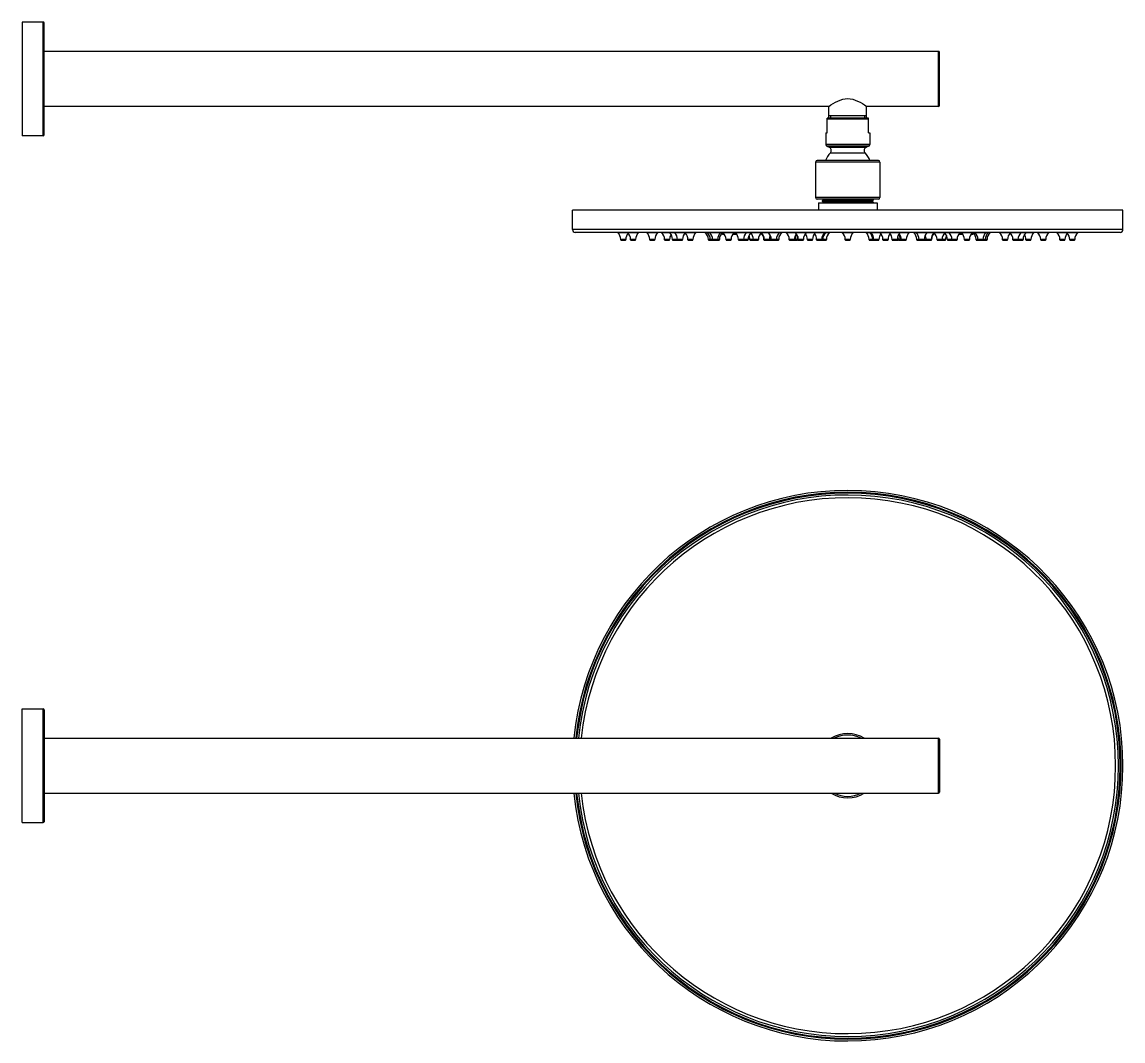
# Model space of a CAD drawing. Header units: millimetres. Extents: x 163 to 1136, y 436 to 991.
# Drawn here: x 536 to 1136, y 436 to 991 of the extents above; entities that cross this region are included whole.
import ezdxf

# ---------------------------------------------------------------- set-up
doc = ezdxf.new("R2010")
doc.units = ezdxf.units.MM
doc.header["$LTSCALE"] = 77.505185
doc.layers.add('00_COMPONENTI', color=7, linetype='CONTINUOUS')

msp = doc.modelspace()

# ---------------------------------------------------------------- linework, layer by layer
at = {"layer": '00_COMPONENTI', "color": 7, "linetype": 'Continuous'}
for p, q in [((536.15, 990.83), (536.15, 928.83)), ((547.65, 990.83), (536.15, 990.83)), ((548.15, 929.33), (548.15, 990.33)), ((1035.65, 974.83), (548.15, 974.83)), ((1036.15, 945.33), (1036.15, 974.33)), ((975.7, 944.83), (548.15, 944.83)), ((975.7, 944.83), (975.77, 944.88)), ((975.85, 938.43), (975.85, 944.94)), ((996.45, 938.43), (996.45, 944.94)), ((996.52, 944.88), (996.6, 944.83)), ((1035.65, 944.83), (996.6, 944.83)), ((997.4, 938.43), (974.9, 938.43)), ((974.9, 930.43), (974.9, 938.43)), ((996.45, 939.63), (975.85, 939.63)), ((997.4, 930.43), (997.4, 938.43)), ((974.15, 930.43), (974.9, 930.43)), ((974.15, 930.43), (974.15, 924.16)), ((997.4, 930.43), (998.15, 930.43)), ((998.15, 930.43), (998.15, 924.16)), ((547.65, 928.83), (536.15, 928.83)), ((974.76, 923.24), (975.98, 922.72)), ((997.54, 923.24), (996.31, 922.72)), ((968.65, 914.54), (968.65, 895.14)), ((1002.85, 915.34), (969.45, 915.34)), ((1003.65, 914.54), (1003.65, 895.14)), ((1002.85, 894.34), (969.45, 894.34)), ((972.61, 894.34), (973.1, 894.08)), ((973.1, 894.08), (973.1, 893.86)), ((1000.04, 894.09), (999.56, 894.34)), ((1000.05, 894.08), (1000.04, 894.09)), ((1000.05, 894.08), (1000.05, 893.86)), ((1136.15, 888.23), (836.15, 888.23)), ((836.15, 877.73), (836.15, 888.23)), ((970.14, 892.23), (1002.15, 892.23)), ((970.14, 892.23), (970.14, 888.23)), ((973.1, 893.86), (972.25, 893.42)), ((972.25, 893.41), (972.25, 893.42)), ((972.25, 893.41), (972.25, 893.19)), ((972.25, 893.19), (972.25, 893.18)), ((972.25, 893.18), (973.1, 892.74)), ((973.11, 892.53), (972.54, 892.23)), ((973.11, 893.86), (973.1, 893.86)), ((973.1, 892.74), (973.1, 892.74)), ((973.1, 892.74), (973.1, 892.52)), ((999.18, 893.41), (999.19, 893.41)), ((999.18, 893.4), (999.18, 893.41)), ((999.19, 893.41), (1000.04, 893.85)), ((999.19, 893.19), (999.19, 893.41)), ((1000.04, 892.75), (999.19, 893.19)), ((999.19, 893.19), (999.19, 893.19)), ((999.5, 892.23), (1000.04, 892.51)), ((1000.05, 893.86), (1000.04, 893.85)), ((1000.05, 892.74), (1000.04, 892.75)), ((1000.05, 892.74), (1000.05, 892.52)), ((1002.14, 892.23), (1002.14, 888.23)), ((1002.15, 892.23), (1002.15, 888.23)), ((1136.15, 877.73), (1136.15, 888.23)), ((1134.65, 876.23), (837.65, 876.23)), ((862.45, 872.18), (862.45, 872.33)), ((862.75, 871.88), (864.89, 871.88)), ((865.2, 872.18), (865.2, 872.33)), ((867.79, 872.18), (867.79, 872.33)), ((868.09, 871.88), (870.24, 871.88)), ((870.54, 872.18), (870.54, 872.33)), ((878.25, 872.18), (878.25, 872.33)), ((878.55, 871.88), (880.7, 871.88)), ((881, 872.18), (881, 872.33)), ((886.31, 872.18), (886.31, 872.33)), ((886.61, 871.88), (888.76, 871.88)), ((889.06, 872.18), (889.06, 872.33)), ((890.62, 872.18), (890.62, 872.33)), ((890.92, 871.88), (893.07, 871.88)), ((893.36, 872.18), (893.36, 872.33)), ((893.67, 871.88), (895.81, 871.88)), ((896.11, 872.18), (896.11, 872.33)), ((899.03, 872.18), (899.03, 872.33)), ((899.33, 871.88), (901.48, 871.88)), ((901.78, 872.18), (901.78, 872.33)), ((910.18, 872.18), (910.18, 872.33)), ((910.48, 871.88), (911.5, 871.88)), ((911.2, 872.18), (911.2, 872.33)), ((911.5, 871.88), (912.64, 871.88)), ((912.47, 872.18), (912.47, 872.33)), ((912.77, 871.88), (915.89, 871.88)), ((915.22, 872.18), (915.22, 872.33)), ((916.19, 872.18), (916.19, 872.33)), ((917.75, 875.53), (917.75, 875.93)), ((918.05, 875.23), (918.84, 875.23)), ((919.82, 872.18), (919.82, 872.33)), ((920.12, 871.88), (922.27, 871.88)), ((922.57, 872.18), (922.57, 872.33)), ((923.55, 875.23), (925.6, 875.23)), ((926.58, 872.18), (926.58, 872.33)), ((926.88, 871.88), (929.03, 871.88)), ((929.04, 871.88), (929.26, 871.88)), ((929.33, 872.18), (929.33, 872.33)), ((929.34, 871.88), (931.48, 871.88)), ((931.79, 872.18), (931.79, 872.33)), ((932.81, 872.18), (932.81, 872.33)), ((933.11, 871.88), (937.19, 871.88)), ((934.74, 872.18), (934.74, 872.33)), ((937.49, 872.18), (937.49, 872.33)), ((940.45, 872.18), (940.45, 872.33)), ((940.69, 872.18), (940.69, 872.33)), ((940.76, 871.88), (940.96, 871.88)), ((940.99, 871.88), (944.79, 871.88)), ((943.44, 872.18), (943.44, 872.33)), ((944.5, 872.18), (944.5, 872.33)), ((944.81, 871.88), (946.95, 871.88)), ((947.01, 871.88), (948.25, 871.88)), ((947.25, 872.18), (947.25, 872.33)), ((948.55, 872.18), (948.55, 872.33)), ((954.27, 872.18), (954.27, 872.33)), ((954.57, 871.88), (957.22, 871.88)), ((957.02, 872.18), (957.02, 872.33)), ((957.22, 871.88), (958.3, 871.88)), ((957.52, 872.18), (957.52, 872.33)), ((958.6, 872.18), (958.6, 872.33)), ((958.79, 872.18), (958.79, 872.33)), ((959.09, 871.88), (961.65, 871.88)), ((959.2, 872.18), (959.2, 872.33)), ((961.95, 872.18), (961.95, 872.33)), ((964.19, 872.18), (964.19, 872.33)), ((964.49, 871.88), (966.64, 871.88)), ((966.94, 872.18), (966.94, 872.33)), ((969.18, 872.18), (969.18, 872.33)), ((969.48, 871.88), (974.23, 871.88)), ((971.93, 872.18), (971.93, 872.33)), ((971.99, 872.18), (971.99, 872.33)), ((972.13, 872.18), (972.13, 872.33)), ((972.52, 872.18), (972.52, 872.33)), ((974.53, 872.18), (974.53, 872.33)), ((984.77, 872.18), (984.77, 872.33)), ((985.07, 871.88), (987.22, 871.88)), ((987.52, 872.18), (987.52, 872.33)), ((997.76, 872.18), (997.76, 872.33)), ((998.06, 871.88), (1000.07, 871.88)), ((999.77, 872.18), (999.77, 872.33)), ((1000.07, 871.88), (1002.81, 871.88)), ((1000.16, 872.18), (1000.16, 872.33)), ((1000.3, 872.18), (1000.3, 872.33)), ((1000.36, 872.18), (1000.36, 872.33)), ((1003.11, 872.18), (1003.11, 872.33)), ((1005.35, 872.18), (1005.35, 872.33)), ((1005.65, 871.88), (1007.8, 871.88)), ((1008.1, 872.18), (1008.1, 872.33)), ((1010.34, 872.18), (1010.34, 872.33)), ((1010.64, 871.88), (1013.2, 871.88)), ((1013.09, 872.18), (1013.09, 872.33)), ((1013.5, 872.18), (1013.5, 872.33)), ((1013.7, 872.18), (1013.7, 872.33)), ((1014, 871.88), (1017.73, 871.88)), ((1014.77, 872.18), (1014.77, 872.33)), ((1015.28, 872.18), (1015.28, 872.33)), ((1018.03, 872.18), (1018.03, 872.33)), ((1023.74, 872.18), (1023.74, 872.33)), ((1024.04, 871.88), (1025.28, 871.88)), ((1025.04, 872.18), (1025.04, 872.33)), ((1025.34, 871.88), (1027.49, 871.88)), ((1027.5, 871.88), (1031.31, 871.88)), ((1027.79, 872.18), (1027.79, 872.33)), ((1028.86, 872.18), (1028.86, 872.33)), ((1031.32, 871.88), (1031.54, 871.88)), ((1031.61, 872.18), (1031.61, 872.33)), ((1031.84, 872.18), (1031.84, 872.33)), ((1034.8, 872.18), (1034.8, 872.33)), ((1035.1, 871.88), (1039.18, 871.88)), ((1037.55, 872.18), (1037.55, 872.33)), ((1039.48, 872.18), (1039.48, 872.33)), ((1040.51, 872.18), (1040.51, 872.33)), ((1040.81, 871.88), (1042.96, 871.88)), ((1042.96, 872.18), (1042.96, 872.33)), ((1043.03, 871.88), (1043.24, 871.88)), ((1043.26, 871.88), (1045.41, 871.88)), ((1045.71, 872.18), (1045.71, 872.33)), ((1046.69, 875.23), (1048.75, 875.23)), ((1049.72, 872.18), (1049.72, 872.33)), ((1050.02, 871.88), (1052.17, 871.88)), ((1052.47, 872.18), (1052.47, 872.33)), ((1053.45, 875.23), (1054.25, 875.23)), ((1054.55, 875.53), (1054.55, 875.93)), ((1056.1, 872.18), (1056.1, 872.33)), ((1056.4, 871.88), (1059.52, 871.88)), ((1057.07, 872.18), (1057.07, 872.33)), ((1059.64, 871.88), (1060.79, 871.88)), ((1059.82, 872.18), (1059.82, 872.33)), ((1060.85, 871.88), (1061.81, 871.88)), ((1061.09, 872.18), (1061.09, 872.33)), ((1062.11, 872.18), (1062.11, 872.33)), ((1070.51, 872.18), (1070.51, 872.33)), ((1070.81, 871.88), (1072.96, 871.88)), ((1073.26, 872.18), (1073.26, 872.33)), ((1076.18, 872.18), (1076.18, 872.33)), ((1076.48, 871.88), (1078.63, 871.88)), ((1078.93, 872.18), (1078.93, 872.33)), ((1079.23, 871.88), (1081.37, 871.88)), ((1081.68, 872.18), (1081.68, 872.33)), ((1083.23, 872.18), (1083.23, 872.33)), ((1083.53, 871.88), (1085.68, 871.88)), ((1085.98, 872.18), (1085.98, 872.33)), ((1091.29, 872.18), (1091.29, 872.33)), ((1091.59, 871.88), (1093.74, 871.88)), ((1094.04, 872.18), (1094.04, 872.33)), ((1101.75, 872.18), (1101.75, 872.33)), ((1102.05, 871.88), (1104.2, 871.88)), ((1104.5, 872.18), (1104.5, 872.33)), ((1107.1, 872.18), (1107.1, 872.33)), ((1107.4, 871.88), (1109.55, 871.88)), ((1109.85, 872.18), (1109.85, 872.33)), ((536.15, 554.59), (536.15, 616.59)), ((536.15, 616.59), (547.65, 616.59)), ((548.15, 616.09), (548.15, 555.09)), ((548.15, 600.59), (1035.65, 600.59)), ((1036.15, 600.09), (1036.15, 571.09)), ((548.15, 570.59), (1035.65, 570.59)), ((536.15, 554.59), (547.65, 554.59))]:
    msp.add_line(p, q, dxfattribs=at)
at = {"layer": '00_COMPONENTI', "color": 9, "linetype": 'Continuous'}
for p, q in [((547.65, 928.83), (547.65, 990.83)), ((1035.65, 944.83), (1035.65, 974.83)), ((997.4, 937.93), (974.9, 937.93)), ((998.15, 924.16), (974.15, 924.16)), ((997.54, 923.24), (974.76, 923.24)), ((975.98, 922.72), (996.31, 922.72)), ((976.66, 919.52), (995.64, 919.52)), ((1003.65, 914.54), (968.65, 914.54)), ((1003.65, 895.14), (968.65, 895.14)), ((998.66, 892.23), (999.03, 892.44)), ((1136.15, 877.73), (836.15, 877.73)), ((872.16, 876.01), (860.83, 876.01)), ((882.62, 876.01), (876.63, 876.01)), ((903.4, 876.01), (884.7, 876.01)), ((917.81, 876.01), (908.56, 876.01)), ((924.19, 876.01), (918.2, 876.01)), ((950.17, 876.01), (924.96, 876.01)), ((974.14, 876.01), (952.65, 876.01)), ((976.15, 876.01), (974.15, 876.01)), ((989.14, 876.01), (983.15, 876.01)), ((1019.64, 876.01), (996.14, 876.01)), ((1047.33, 876.01), (1022.12, 876.01)), ((1054.09, 876.01), (1048.11, 876.01)), ((1063.73, 876.01), (1054.48, 876.01)), ((1087.6, 876.01), (1068.89, 876.01)), ((1095.66, 876.01), (1089.67, 876.01)), ((1111.47, 876.01), (1100.13, 876.01)), ((865.2, 872.33), (862.45, 872.33)), ((862.45, 872.18), (865.2, 872.18)), ((870.54, 872.33), (867.79, 872.33)), ((867.79, 872.18), (870.54, 872.18)), ((881, 872.33), (878.25, 872.33)), ((878.25, 872.18), (881, 872.18)), ((889.06, 872.33), (886.31, 872.33)), ((886.31, 872.18), (889.06, 872.18)), ((896.11, 872.33), (890.62, 872.33)), ((890.62, 872.18), (893.36, 872.18)), ((893.36, 872.18), (896.11, 872.18)), ((901.78, 872.33), (899.03, 872.33)), ((899.03, 872.18), (901.78, 872.18)), ((916.19, 872.33), (910.18, 872.33)), ((910.18, 872.18), (911.17, 872.18)), ((911.2, 872.18), (915.22, 872.18)), ((915.24, 872.18), (916.19, 872.18)), ((917.75, 875.53), (918.6, 875.53)), ((922.57, 872.33), (919.82, 872.33)), ((919.82, 872.18), (922.57, 872.18)), ((923.79, 875.53), (925.36, 875.53)), ((929.33, 872.33), (926.58, 872.33)), ((926.58, 872.18), (929.33, 872.18)), ((931.79, 872.33), (929.39, 872.33)), ((929.39, 872.18), (931.79, 872.18)), ((937.49, 872.33), (932.81, 872.33)), ((932.81, 872.18), (937.49, 872.18)), ((940.67, 872.33), (940.45, 872.33)), ((940.45, 872.18), (940.67, 872.18)), ((948.55, 872.33), (940.69, 872.33)), ((940.69, 872.18), (948.55, 872.18)), ((958.6, 872.33), (954.27, 872.33)), ((954.27, 872.18), (958.6, 872.18)), ((961.95, 872.33), (958.79, 872.33)), ((958.79, 872.18), (961.95, 872.18)), ((966.94, 872.33), (964.19, 872.33)), ((964.19, 872.18), (966.94, 872.18)), ((974.53, 872.33), (969.18, 872.33)), ((969.18, 872.18), (971.93, 872.18)), ((971.95, 872.18), (974.53, 872.18)), ((987.52, 872.33), (984.77, 872.33)), ((984.77, 872.18), (987.52, 872.18)), ((1000.35, 872.33), (997.76, 872.33)), ((997.76, 872.18), (1003.11, 872.18)), ((1003.11, 872.33), (1000.36, 872.33)), ((1008.1, 872.33), (1005.35, 872.33)), ((1005.35, 872.18), (1008.1, 872.18)), ((1013.5, 872.33), (1010.34, 872.33)), ((1010.34, 872.18), (1013.5, 872.18)), ((1018.03, 872.33), (1013.7, 872.33)), ((1013.7, 872.18), (1018.03, 872.18)), ((1031.84, 872.33), (1023.74, 872.33)), ((1023.74, 872.18), (1031.61, 872.18)), ((1031.62, 872.18), (1031.84, 872.18)), ((1039.48, 872.33), (1034.8, 872.33)), ((1034.8, 872.18), (1039.48, 872.18)), ((1042.9, 872.33), (1040.51, 872.33)), ((1040.51, 872.18), (1042.9, 872.18)), ((1045.71, 872.33), (1042.96, 872.33)), ((1042.96, 872.18), (1045.71, 872.18)), ((1046.94, 875.53), (1048.5, 875.53)), ((1052.47, 872.33), (1049.72, 872.33)), ((1049.72, 872.18), (1052.47, 872.18)), ((1053.7, 875.53), (1054.55, 875.53)), ((1062.11, 872.33), (1056.1, 872.33)), ((1056.1, 872.18), (1061.09, 872.18)), ((1061.13, 872.18), (1062.11, 872.18)), ((1073.26, 872.33), (1070.51, 872.33)), ((1070.51, 872.18), (1073.26, 872.18)), ((1081.68, 872.33), (1076.18, 872.33)), ((1076.18, 872.18), (1078.93, 872.18)), ((1078.93, 872.18), (1081.68, 872.18)), ((1085.98, 872.33), (1083.23, 872.33)), ((1083.23, 872.18), (1085.98, 872.18)), ((1094.04, 872.33), (1091.29, 872.33)), ((1091.29, 872.18), (1094.04, 872.18)), ((1104.5, 872.33), (1101.75, 872.33)), ((1101.75, 872.18), (1104.5, 872.18)), ((1109.85, 872.33), (1107.1, 872.33)), ((1107.1, 872.18), (1109.85, 872.18)), ((547.65, 554.59), (547.65, 616.59)), ((1035.65, 570.59), (1035.65, 600.59))]:
    msp.add_line(p, q, dxfattribs=at)
at = {"layer": '00_COMPONENTI', "color": 2, "linetype": 'Continuous'}
for p, q in [((976.85, 938.43), (976.85, 939.63)), ((995.45, 938.43), (995.45, 939.63))]:
    msp.add_line(p, q, dxfattribs=at)
at = {"layer": '00_COMPONENTI', "color": 7, "linetype": 'Continuous'}
for centre, radius, start, end in [((547.65, 990.33), 0.5, 0, 90), ((1035.65, 974.33), 0.5, 0, 90), ((1035.65, 945.33), 0.5, 270, 360), ((547.65, 929.33), 0.5, 270, 360), ((975.15, 924.16), 1, 180, 247), ((997.15, 924.16), 1, 293, 360), ((986.15, 910.63), 13, 136.88639, 158.77075), ((975.2, 920.88), 2, 316.88639, 67), ((997.1, 920.88), 2, 113, 223.11361), ((986.15, 910.63), 13, 21.22925, 43.11361), ((969.45, 914.54), 0.8, 90, 180), ((1002.85, 914.54), 0.8, 0, 90), ((969.45, 895.14), 0.8, 180, 270), ((1002.85, 895.14), 0.8, 270, 360), ((973.13, 892.49), 0.0401, 115.00609, 117.45812), ((837.65, 877.73), 1.5, 180, 270), ((861.5, 876.75), 1, 211.57611, 227.43862), ((857.45, 872.33), 5, 0, 47.43862), ((866.85, 876.75), 1, 211.57611, 227.43862), ((862.79, 872.33), 5, 0, 47.43862), ((875.54, 872.33), 5, 132.56138, 180), ((871.48, 876.75), 1, 312.56138, 328.42389), ((877.31, 876.75), 1, 211.57611, 227.43862), ((873.25, 872.33), 5, 0, 47.43862), ((886, 872.33), 5, 132.56138, 180), ((881.94, 876.75), 1, 312.56138, 328.42389), ((885.37, 876.75), 1, 211.57611, 227.43862), ((881.31, 872.33), 5, 0, 47.43862), ((889.67, 876.75), 1, 211.57611, 227.43862), ((885.62, 872.33), 5, 0, 47.43862), ((892.42, 876.75), 1, 211.57611, 227.43862), ((888.36, 872.33), 5, 0, 47.43862), ((901.11, 872.33), 5, 132.56138, 180), ((897.06, 876.75), 1, 312.56138, 328.42389), ((906.78, 872.33), 5, 132.56138, 180), ((902.73, 876.75), 1, 312.56138, 328.42389), ((909.24, 876.75), 1, 211.57611, 227.43862), ((905.18, 872.33), 5, 0, 47.43862), ((910.26, 876.75), 1, 211.57611, 227.43862), ((906.2, 872.33), 5, 0, 47.43862), ((911.53, 876.75), 1, 211.57611, 227.43862), ((907.47, 872.33), 5, 0, 47.43862), ((920.22, 872.33), 5, 132.56138, 180), ((921.19, 872.33), 5, 132.56138, 180), ((916.17, 876.75), 1, 312.56138, 328.42389), ((917.13, 876.75), 1, 312.56138, 328.42389), ((918.88, 876.75), 1, 211.57611, 227.43862), ((914.82, 872.33), 5, 0, 47.43862), ((927.57, 872.33), 5, 132.56138, 180), ((923.51, 876.75), 1, 312.56138, 328.42389), ((925.64, 876.75), 1, 211.57611, 227.43862), ((921.58, 872.33), 5, 0, 47.43862), ((934.33, 872.33), 5, 132.56138, 180), ((930.27, 876.75), 1, 312.56138, 328.42389), ((933.8, 876.75), 1, 211.57611, 227.43862), ((929.74, 872.33), 5, 0, 47.43862), ((942.49, 872.33), 5, 132.56138, 180), ((935.69, 872.33), 5, 0, 47.43862), ((938.43, 876.75), 1, 312.56138, 328.42389), ((943.56, 876.75), 1, 211.57611, 227.43862), ((939.5, 872.33), 5, 0, 47.43862), ((952.25, 872.33), 5, 132.56138, 180), ((953.55, 872.33), 5, 132.56138, 180), ((948.2, 876.75), 1, 312.56138, 328.42389), ((949.49, 876.75), 1, 312.56138, 328.42389), ((953.32, 876.75), 1, 211.57611, 227.43862), ((949.27, 872.33), 5, 0, 47.43862), ((958.26, 876.75), 1, 211.57611, 227.43862), ((954.2, 872.33), 5, 0, 47.43862), ((966.95, 872.33), 5, 132.56138, 180), ((962.89, 876.75), 1, 312.56138, 328.42389), ((971.94, 872.33), 5, 132.56138, 180), ((967.88, 876.75), 1, 312.56138, 328.42389), ((976.93, 872.33), 5, 132.56138, 180), ((976.99, 872.33), 5, 132.56138, 180), ((977.13, 872.33), 5, 132.56138, 180), ((977.52, 872.33), 5, 132.56138, 180), ((972.87, 876.75), 1, 312.56138, 328.42389), ((972.93, 876.75), 1, 312.56138, 328.42389), ((973.07, 876.75), 1, 312.56138, 328.42389), ((973.46, 876.75), 1, 312.56138, 328.42389), ((979.53, 872.33), 5, 132.56138, 180), ((975.47, 876.75), 1, 312.56138, 328.42389), ((983.83, 876.75), 1, 211.57611, 227.43862), ((979.77, 872.33), 5, 0, 47.43862), ((992.52, 872.33), 5, 132.56138, 180), ((988.46, 876.75), 1, 312.56138, 328.42389), ((996.82, 876.75), 1, 211.57611, 227.43862), ((992.76, 872.33), 5, 0, 47.43862), ((998.83, 876.75), 1, 211.57611, 227.43862), ((994.77, 872.33), 5, 0, 47.43862), ((999.22, 876.75), 1, 211.57611, 227.43862), ((999.36, 876.75), 1, 211.57611, 227.43862), ((995.16, 872.33), 5, 0, 47.43862), ((999.42, 876.75), 1, 211.57611, 227.43862), ((995.3, 872.33), 5, 0, 47.43862), ((995.36, 872.33), 5, 0, 47.43862), ((1004.41, 876.75), 1, 211.57611, 227.43862), ((1000.35, 872.33), 5, 0, 47.43862), ((1009.4, 876.75), 1, 211.57611, 227.43862), ((1005.34, 872.33), 5, 0, 47.43862), ((1018.09, 872.33), 5, 132.56138, 180), ((1014.04, 876.75), 1, 312.56138, 328.42389), ((1023.03, 872.33), 5, 132.56138, 180), ((1018.97, 876.75), 1, 312.56138, 328.42389), ((1022.8, 876.75), 1, 211.57611, 227.43862), ((1018.74, 872.33), 5, 0, 47.43862), ((1024.1, 876.75), 1, 211.57611, 227.43862), ((1020.04, 872.33), 5, 0, 47.43862), ((1032.79, 872.33), 5, 132.56138, 180), ((1028.73, 876.75), 1, 312.56138, 328.42389), ((1036.61, 872.33), 5, 132.56138, 180), ((1033.86, 876.75), 1, 211.57611, 227.43862), ((1029.8, 872.33), 5, 0, 47.43862), ((1042.55, 872.33), 5, 132.56138, 180), ((1038.49, 876.75), 1, 312.56138, 328.42389), ((1042.02, 876.75), 1, 211.57611, 227.43862), ((1037.96, 872.33), 5, 0, 47.43862), ((1050.71, 872.33), 5, 132.56138, 180), ((1046.65, 876.75), 1, 312.56138, 328.42389), ((1048.78, 876.75), 1, 211.57611, 227.43862), ((1044.72, 872.33), 5, 0, 47.43862), ((1057.47, 872.33), 5, 132.56138, 180), ((1053.41, 876.75), 1, 312.56138, 328.42389), ((1055.16, 876.75), 1, 211.57611, 227.43862), ((1051.1, 872.33), 5, 0, 47.43862), ((1056.13, 876.75), 1, 211.57611, 227.43862), ((1052.07, 872.33), 5, 0, 47.43862), ((1064.82, 872.33), 5, 132.56138, 180), ((1066.09, 872.33), 5, 132.56138, 180), ((1060.76, 876.75), 1, 312.56138, 328.42389), ((1067.11, 872.33), 5, 132.56138, 180), ((1062.03, 876.75), 1, 312.56138, 328.42389), ((1063.05, 876.75), 1, 312.56138, 328.42389), ((1069.57, 876.75), 1, 211.57611, 227.43862), ((1065.51, 872.33), 5, 0, 47.43862), ((1075.24, 876.75), 1, 211.57611, 227.43862), ((1071.18, 872.33), 5, 0, 47.43862), ((1083.93, 872.33), 5, 132.56138, 180), ((1079.87, 876.75), 1, 312.56138, 328.42389), ((1086.68, 872.33), 5, 132.56138, 180), ((1082.62, 876.75), 1, 312.56138, 328.42389), ((1090.98, 872.33), 5, 132.56138, 180), ((1086.92, 876.75), 1, 312.56138, 328.42389), ((1090.35, 876.75), 1, 211.57611, 227.43862), ((1086.29, 872.33), 5, 0, 47.43862), ((1099.04, 872.33), 5, 132.56138, 180), ((1094.98, 876.75), 1, 312.56138, 328.42389), ((1100.81, 876.75), 1, 211.57611, 227.43862), ((1096.75, 872.33), 5, 0, 47.43862), ((1109.5, 872.33), 5, 132.56138, 180), ((1105.44, 876.75), 1, 312.56138, 328.42389), ((1114.85, 872.33), 5, 132.56138, 180), ((1110.79, 876.75), 1, 312.56138, 328.42389), ((1134.65, 877.73), 1.5, 270, 360), ((862.75, 872.18), 0.3, 180, 270), ((864.9, 872.18), 0.3, 270, 360), ((870.2, 872.33), 5, 137.24404, 180), ((868.09, 872.18), 0.3, 180, 270), ((870.24, 872.18), 0.3, 270, 360), ((878.55, 872.18), 0.3, 180, 270), ((880.7, 872.18), 0.3, 270, 360), ((886.61, 872.18), 0.3, 180, 270), ((888.76, 872.18), 0.3, 270, 360), ((894.06, 872.33), 5, 147.76032, 180), ((890.92, 872.18), 0.3, 180, 270), ((893.07, 872.18), 0.3, 270, 360), ((893.66, 872.18), 0.3, 180, 270), ((895.81, 872.18), 0.3, 270, 360), ((894.03, 872.33), 5, 0, 45.12712), ((899.33, 872.18), 0.3, 180, 270), ((901.48, 872.18), 0.3, 270, 360), ((910.48, 872.18), 0.3, 180, 270), ((911.5, 872.18), 0.3, 180, 270), ((912.77, 872.18), 0.3, 180, 270), ((914.92, 872.18), 0.3, 270, 360), ((915.89, 872.18), 0.3, 270, 360), ((918.05, 875.53), 0.3, 180, 270), ((920.12, 872.18), 0.3, 180, 270), ((922.27, 872.18), 0.3, 270, 360), ((926.88, 872.18), 0.3, 180, 270), ((929.03, 872.18), 0.3, 270, 360), ((929.34, 872.18), 0.3, 239.33364, 270), ((931.49, 872.18), 0.3, 270, 360), ((936.79, 872.33), 5, 134.79549, 180), ((927.81, 872.33), 5, 0, 25.04216), ((933.11, 872.18), 0.3, 180, 270), ((935.04, 872.18), 0.3, 180, 270), ((937.19, 872.18), 0.3, 270, 360), ((935.45, 872.33), 5, 0, 45.43414), ((940.75, 872.18), 0.3, 180, 270), ((940.99, 872.18), 0.3, 180, 270), ((943.14, 872.18), 0.3, 270, 360), ((948.44, 872.33), 5, 154.34873, 180), ((944.8, 872.18), 0.3, 180, 270), ((946.95, 872.18), 0.3, 270, 360), ((948.25, 872.18), 0.3, 270, 360), ((954.57, 872.18), 0.3, 180, 270), ((956.72, 872.18), 0.3, 270, 360), ((962.02, 872.33), 5, 142.08001, 180), ((957.22, 872.18), 0.3, 270, 360), ((962.52, 872.33), 5, 146.64249, 180), ((958.3, 872.18), 0.3, 270, 360), ((963.6, 872.33), 5, 160.98824, 180), ((953.79, 872.33), 5, 0, 8.13476), ((959.09, 872.18), 0.3, 180, 270), ((959.5, 872.18), 0.3, 180, 270), ((961.65, 872.18), 0.3, 270, 360), ((959.19, 872.33), 5, 0, 40.14844), ((964.49, 872.18), 0.3, 180, 270), ((966.64, 872.18), 0.3, 270, 360), ((964.18, 872.33), 5, 0, 40.14844), ((969.48, 872.18), 0.3, 180, 270), ((971.63, 872.18), 0.3, 270, 360), ((971.69, 872.18), 0.3, 270, 360), ((971.83, 872.18), 0.3, 270, 360), ((972.22, 872.18), 0.3, 270, 360), ((974.23, 872.18), 0.3, 270, 360), ((985.07, 872.18), 0.3, 180, 270), ((987.22, 872.18), 0.3, 270, 360), ((998.06, 872.18), 0.3, 180, 270), ((1000.07, 872.18), 0.3, 180, 270), ((1000.46, 872.18), 0.3, 180, 270), ((1000.6, 872.18), 0.3, 180, 270), ((1000.66, 872.18), 0.3, 180, 270), ((1002.81, 872.18), 0.3, 270, 360), ((1008.11, 872.33), 5, 139.85156, 180), ((1005.65, 872.18), 0.3, 180, 270), ((1007.8, 872.18), 0.3, 270, 360), ((1013.1, 872.33), 5, 139.85156, 180), ((1010.64, 872.18), 0.3, 180, 270), ((1012.79, 872.18), 0.3, 270, 360), ((1013.2, 872.18), 0.3, 270, 360), ((1008.7, 872.33), 5, 0, 19.01176), ((1018.5, 872.33), 5, 171.86524, 180), ((1014, 872.18), 0.3, 180, 270), ((1009.77, 872.33), 5, 0, 33.35751), ((1010.28, 872.33), 5, 0, 37.91999), ((1015.07, 872.18), 0.3, 180, 270), ((1015.58, 872.18), 0.3, 180, 270), ((1017.73, 872.18), 0.3, 270, 360), ((1024.04, 872.18), 0.3, 180, 270), ((1025.34, 872.18), 0.3, 180, 270), ((1027.49, 872.18), 0.3, 270, 360), ((1023.86, 872.33), 5, 0, 25.65127), ((1029.16, 872.18), 0.3, 180, 270), ((1031.31, 872.18), 0.3, 270, 360), ((1031.54, 872.18), 0.3, 270, 360), ((1036.84, 872.33), 5, 134.56586, 180), ((1035.1, 872.18), 0.3, 180, 270), ((1037.25, 872.18), 0.3, 270, 360), ((1035.51, 872.33), 5, 0, 45.20451), ((1039.18, 872.18), 0.3, 270, 360), ((1044.48, 872.33), 5, 154.95784, 180), ((1040.81, 872.18), 0.3, 180, 270), ((1043.26, 872.18), 0.3, 180, 270), ((1042.96, 872.18), 0.3, 270, 300.66636), ((1045.41, 872.18), 0.3, 270, 360), ((1050.02, 872.18), 0.3, 180, 270), ((1052.17, 872.18), 0.3, 270, 360), ((1054.25, 875.53), 0.3, 270, 360), ((1056.4, 872.18), 0.3, 180, 270), ((1057.37, 872.18), 0.3, 180, 270), ((1059.52, 872.18), 0.3, 270, 360), ((1060.79, 872.18), 0.3, 270, 360), ((1061.81, 872.18), 0.3, 270, 360), ((1070.81, 872.18), 0.3, 180, 270), ((1072.96, 872.18), 0.3, 270, 360), ((1078.26, 872.33), 5, 134.87288, 180), ((1076.48, 872.18), 0.3, 180, 270), ((1078.63, 872.18), 0.3, 270, 360), ((1079.23, 872.18), 0.3, 180, 270), ((1081.38, 872.18), 0.3, 270, 360), ((1078.23, 872.33), 5, 0, 32.23968), ((1083.53, 872.18), 0.3, 180, 270), ((1085.68, 872.18), 0.3, 270, 360), ((1091.59, 872.18), 0.3, 180, 270), ((1093.74, 872.18), 0.3, 270, 360), ((1102.05, 872.18), 0.3, 180, 270), ((1104.2, 872.18), 0.3, 270, 360), ((1102.1, 872.33), 5, 0, 42.75596), ((1107.4, 872.18), 0.3, 180, 270), ((1109.55, 872.18), 0.3, 270, 360), ((986.15, 585.59), 150, 185.75662, 174.24338), ((986.15, 585.59), 149, 185.79191, 174.20809), ((986.15, 585.59), 147.5, 185.84485, 174.15515), ((547.65, 616.09), 0.5, 0, 90), ((986.15, 585.59), 17.5, 59.00498, 120.99502), ((1035.65, 600.09), 0.5, 0, 90), ((986.15, 585.59), 17.5, 239.00498, 300.99502), ((1035.65, 571.09), 0.5, 270, 360), ((547.65, 555.09), 0.5, 270, 360)]:
    msp.add_arc(centre, radius, start, end, dxfattribs=at)
at = {"layer": '00_COMPONENTI', "color": 9, "linetype": 'Continuous'}
for radius, start, end in [(148.5, 185.81023, 174.18977), (146, 185.90948, 174.09052), (16.7, 63.97635, 116.02365), (16.7, 243.97635, 296.02365)]:
    msp.add_arc((986.15, 585.59), radius, start, end, dxfattribs=at)
at = {"layer": '00_COMPONENTI', "color": 7, "linetype": 'Continuous'}
for points, knots in [([(975.77, 944.88), (978.83, 947.01), (986.14, 951.13), (993.46, 947.01), (996.52, 944.88)], [0, 0, 0, 0, 0.499883, 1, 1, 1, 1]), ([(973.1, 894.08), (973.1, 894.08), (973.11, 894.09), (973.12, 894.09), (973.15, 894.1), (973.19, 894.11), (973.26, 894.11), (973.34, 894.12), (973.44, 894.13), (973.56, 894.14), (973.69, 894.14), (973.85, 894.15), (974.08, 894.16), (974.43, 894.18), (974.88, 894.19), (975.41, 894.21), (975.99, 894.22), (976.63, 894.24), (977.32, 894.26), (978.06, 894.27), (978.85, 894.29), (979.98, 894.31), (980.84, 894.33), (981.43, 894.34)], [0, 0, 0, 0, 0.000552, 0.001503, 0.004929, 0.010497, 0.018238, 0.028163, 0.040256, 0.054493, 0.070848, 0.089294, 0.109804, 0.156911, 0.211952, 0.274658, 0.344629, 0.421439, 0.504662, 0.593873, 0.688585, 0.788229, 1, 1, 1, 1]), ([(973.11, 893.86), (973.12, 893.87), (973.14, 893.87), (973.17, 893.88), (973.23, 893.89), (973.3, 893.89), (973.38, 893.9), (973.52, 893.91), (973.74, 893.92), (974.04, 893.94), (974.4, 893.95), (974.82, 893.97), (975.29, 893.98), (975.82, 894), (976.61, 894.02), (977.72, 894.04), (979.16, 894.07), (980.73, 894.1), (982.41, 894.13), (984.16, 894.16), (985.95, 894.19), (988.31, 894.23), (991.1, 894.27), (993.29, 894.31), (994.32, 894.34)], [0, 0, 0, 0, 0.001091, 0.002893, 0.005421, 0.008679, 0.012666, 0.017376, 0.02893, 0.043276, 0.060347, 0.080078, 0.102388, 0.127159, 0.154257, 0.214912, 0.283254, 0.357935, 0.437524, 0.520522, 0.605315, 0.690282, 0.854284, 1, 1, 1, 1]), ([(986.15, 893.75), (987.05, 893.76), (988.4, 893.78), (990.17, 893.81), (991.45, 893.83), (992.68, 893.85), (993.84, 893.87), (994.94, 893.89), (995.94, 893.91), (996.86, 893.93), (997.55, 893.95), (998.06, 893.97), (998.4, 893.98), (998.7, 893.99), (998.98, 894), (999.22, 894.01), (999.44, 894.02), (999.62, 894.03), (999.77, 894.04), (999.87, 894.05), (999.94, 894.05), (999.98, 894.06), (1000.01, 894.06), (1000.03, 894.07), (1000.04, 894.07), (1000.05, 894.08), (1000.05, 894.08)], [0, 0, 0, 0, 0.19498, 0.29012, 0.382468, 0.471133, 0.555262, 0.634045, 0.706725, 0.7726, 0.831038, 0.85729, 0.881478, 0.903544, 0.923434, 0.941103, 0.956507, 0.96961, 0.980383, 0.988802, 0.992124, 0.994853, 0.996991, 0.998541, 0.999519, 1, 1, 1, 1]), ([(972.25, 893.42), (972.26, 893.42), (972.27, 893.42), (972.29, 893.43), (972.32, 893.43), (972.38, 893.44), (972.47, 893.45), (972.6, 893.46), (972.76, 893.47), (972.96, 893.48), (973.18, 893.49), (973.44, 893.5), (973.72, 893.51), (974.16, 893.53), (974.77, 893.54), (975.58, 893.56), (976.49, 893.58), (977.5, 893.6), (978.58, 893.62), (979.73, 893.64), (981.37, 893.67), (983.52, 893.71), (985.26, 893.73), (986.15, 893.75)], [0, 0, 0, 0, 0.001069, 0.002695, 0.004887, 0.007649, 0.014886, 0.024397, 0.036165, 0.050163, 0.066361, 0.084722, 0.105203, 0.127758, 0.178875, 0.2376, 0.30339, 0.375635, 0.453666, 0.536761, 0.624149, 0.808534, 1, 1, 1, 1]), ([(986.15, 893.52), (985.24, 893.51), (983.9, 893.49), (982.12, 893.46), (980.84, 893.44), (979.61, 893.42), (978.45, 893.4), (977.36, 893.38), (976.35, 893.36), (975.44, 893.34), (974.74, 893.32), (974.23, 893.3), (973.9, 893.29), (973.59, 893.28), (973.31, 893.27), (973.07, 893.26), (972.86, 893.25), (972.67, 893.24), (972.52, 893.23), (972.42, 893.22), (972.35, 893.22), (972.32, 893.21), (972.29, 893.21), (972.27, 893.2), (972.25, 893.2), (972.25, 893.19), (972.25, 893.19)], [0, 0, 0, 0, 0.19498, 0.29012, 0.382468, 0.471133, 0.555262, 0.634045, 0.706725, 0.7726, 0.831038, 0.85729, 0.881478, 0.903544, 0.923434, 0.941103, 0.956507, 0.96961, 0.980383, 0.988802, 0.992124, 0.994853, 0.996991, 0.998541, 0.999519, 1, 1, 1, 1]), ([(973.1, 892.74), (973.1, 892.75), (973.11, 892.75), (973.12, 892.75), (973.14, 892.76), (973.18, 892.77), (973.25, 892.78), (973.36, 892.79), (973.49, 892.8), (973.66, 892.81), (973.86, 892.82), (974.08, 892.83), (974.33, 892.84), (974.61, 892.85), (974.92, 892.86), (975.39, 892.87), (976.03, 892.89), (976.86, 892.91), (977.79, 892.93), (978.79, 892.95), (979.87, 892.97), (981, 892.99), (982.18, 893.01), (983.82, 893.04), (985.9, 893.07), (988.39, 893.11), (990.42, 893.15), (991.99, 893.18), (993.09, 893.2), (994.12, 893.22), (995.07, 893.24), (995.95, 893.26), (996.73, 893.28), (997.41, 893.3), (997.91, 893.32), (998.26, 893.33), (998.48, 893.34), (998.67, 893.35), (998.83, 893.36), (998.96, 893.37), (999.06, 893.38), (999.13, 893.39), (999.16, 893.4), (999.18, 893.4), (999.18, 893.4)], [0, 0, 0, 0, 0.000247, 0.000732, 0.001494, 0.002543, 0.005501, 0.009609, 0.014861, 0.021249, 0.028766, 0.037398, 0.047121, 0.057907, 0.069728, 0.082555, 0.111116, 0.143351, 0.178944, 0.217542, 0.258794, 0.302328, 0.347721, 0.39454, 0.490713, 0.58725, 0.680513, 0.724829, 0.767034, 0.806717, 0.843526, 0.877124, 0.907173, 0.933382, 0.955537, 0.965029, 0.97343, 0.980715, 0.986864, 0.991869, 0.995727, 0.998434, 0.999358, 1, 1, 1, 1]), ([(973.11, 892.53), (973.11, 892.53), (973.13, 892.53), (973.16, 892.54), (973.23, 892.55), (973.32, 892.56), (973.45, 892.57), (973.61, 892.58), (973.8, 892.59), (974.02, 892.6), (974.36, 892.62), (974.86, 892.63), (975.54, 892.65), (976.32, 892.67), (977.19, 892.69), (978.15, 892.71), (979.18, 892.74), (980.28, 892.76), (981.84, 892.78), (983.88, 892.82), (986.37, 892.86), (988.46, 892.89), (990.1, 892.92), (991.28, 892.94), (992.41, 892.96), (993.49, 892.98), (994.5, 893), (995.42, 893.02), (996.26, 893.04), (996.9, 893.06), (997.37, 893.08), (997.68, 893.09), (997.96, 893.1), (998.21, 893.11), (998.44, 893.12), (998.63, 893.13), (998.8, 893.14), (998.94, 893.15), (999.04, 893.16), (999.11, 893.17), (999.15, 893.17), (999.17, 893.18), (999.18, 893.18), (999.19, 893.19), (999.19, 893.19)], [0, 0, 0, 0, 0.000604, 0.001491, 0.004128, 0.007918, 0.012856, 0.018935, 0.026147, 0.034482, 0.043918, 0.065981, 0.09211, 0.122077, 0.155621, 0.192401, 0.232063, 0.274252, 0.318575, 0.411893, 0.508518, 0.604818, 0.651702, 0.697161, 0.740768, 0.782098, 0.820759, 0.856409, 0.88871, 0.91733, 0.930177, 0.942014, 0.952815, 0.962553, 0.971205, 0.978742, 0.985144, 0.990401, 0.994508, 0.997463, 0.998509, 0.99927, 0.999753, 1, 1, 1, 1]), ([(975.84, 892.23), (976.56, 892.25), (978.12, 892.28), (981.55, 892.34), (984.27, 892.38), (986.15, 892.41)], [0, 0, 0, 0, 0.209331, 0.453001, 1, 1, 1, 1]), ([(1000.04, 893.85), (1000.04, 893.85), (1000.02, 893.85), (1000, 893.84), (999.97, 893.84), (999.92, 893.83), (999.83, 893.82), (999.7, 893.81), (999.53, 893.8), (999.34, 893.79), (999.11, 893.78), (998.86, 893.77), (998.58, 893.76), (998.14, 893.74), (997.53, 893.73), (996.71, 893.71), (995.8, 893.69), (994.8, 893.67), (993.72, 893.65), (992.57, 893.63), (990.92, 893.6), (988.78, 893.56), (987.03, 893.54), (986.15, 893.52)], [0, 0, 0, 0, 0.001056, 0.002667, 0.004846, 0.007595, 0.014808, 0.024296, 0.036044, 0.050024, 0.066206, 0.084552, 0.105021, 0.127566, 0.178669, 0.237388, 0.30318, 0.375434, 0.453481, 0.536598, 0.624012, 0.808461, 1, 1, 1, 1]), ([(986.15, 892.41), (987.05, 892.42), (988.4, 892.44), (990.17, 892.47), (991.45, 892.49), (992.68, 892.51), (993.84, 892.53), (994.94, 892.55), (995.94, 892.58), (996.86, 892.6), (997.55, 892.61), (998.06, 892.63), (998.4, 892.64), (998.7, 892.65), (998.98, 892.66), (999.22, 892.67), (999.44, 892.68), (999.62, 892.69), (999.77, 892.7), (999.87, 892.71), (999.94, 892.72), (999.98, 892.72), (1000.01, 892.73), (1000.03, 892.73), (1000.04, 892.74), (1000.05, 892.74), (1000.05, 892.74)], [0, 0, 0, 0, 0.19498, 0.29012, 0.382468, 0.471133, 0.555262, 0.634046, 0.706725, 0.7726, 0.831038, 0.85729, 0.881478, 0.903544, 0.923434, 0.941103, 0.956507, 0.96961, 0.980383, 0.988802, 0.992124, 0.994853, 0.996991, 0.998541, 0.999519, 1, 1, 1, 1]), ([(999.03, 892.44), (998.48, 892.42), (997.17, 892.38), (994.91, 892.33), (992.14, 892.28), (990.14, 892.25), (989.08, 892.23)], [0, 0, 0, 0, 0.164637, 0.395762, 0.679786, 1, 1, 1, 1]), ([(1000.04, 892.51), (1000.04, 892.51), (1000.03, 892.51), (1000.01, 892.5), (999.98, 892.5), (999.93, 892.49), (999.85, 892.48), (999.74, 892.48), (999.6, 892.47), (999.43, 892.46), (999.24, 892.45), (999.1, 892.44), (999.03, 892.44)], [0, 0, 0, 0, 0.013147, 0.032758, 0.058988, 0.091907, 0.17783, 0.290338, 0.429134, 0.593897, 0.784298, 1, 1, 1, 1]), ([(1000.05, 892.52), (1000.05, 892.52), (1000.05, 892.52), (1000.04, 892.52), (1000.04, 892.51)], [0, 0, 0, 0, 0.179957, 1, 1, 1, 1])]:
    msp.add_open_spline(points, degree=3, knots=knots, dxfattribs=at)

doc.saveas('drawing.dxf')
